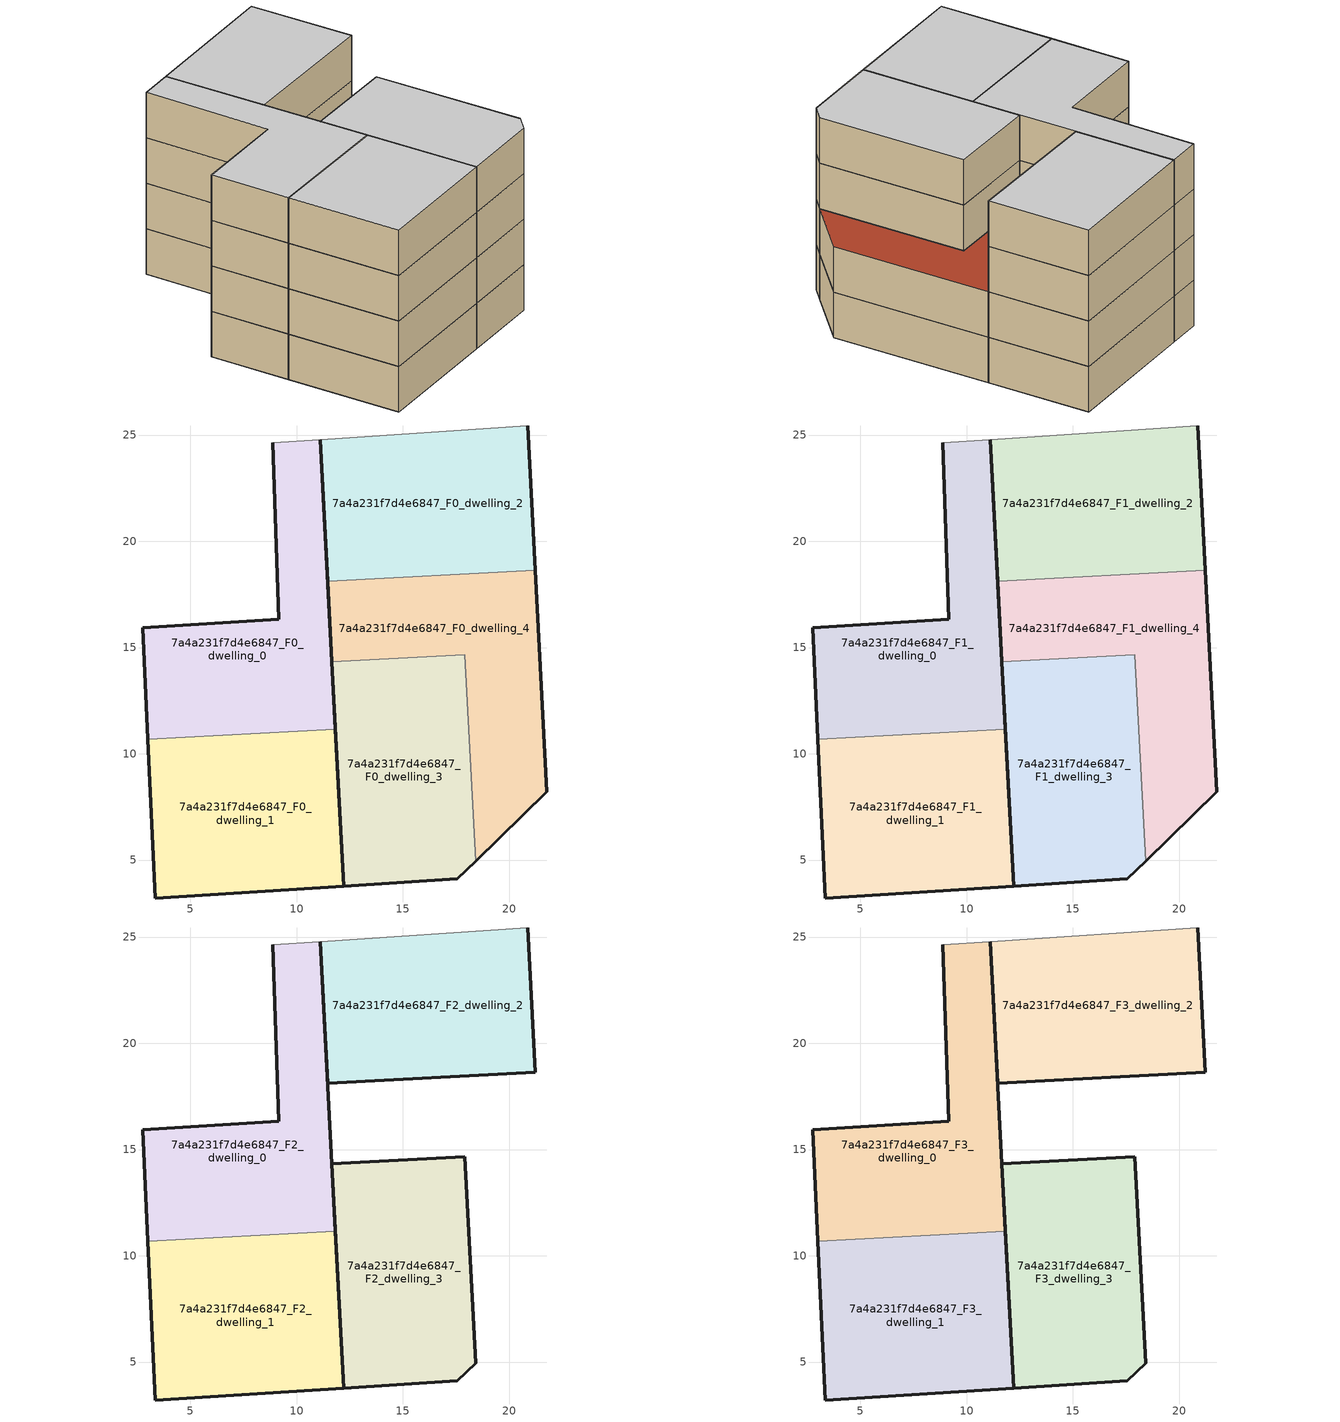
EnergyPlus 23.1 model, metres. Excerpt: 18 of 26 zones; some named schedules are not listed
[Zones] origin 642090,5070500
7a4a231f7d4e6847_F0_dwelling_0
 floor ground (EU_floor_Construction): 11.82,11.16 11.11,24.78 8.87,24.63 9.17,16.32 2.76,15.92 3.01,10.7 z0
 wall outside (EU_wall_Construction): 11.11,24.78 11.82,11.16 / 3.01,10.7 2.76,15.92 9.17,16.32 8.87,24.63 z0:3
 wall adiabatic (EU_wall_Construction): 8.87,24.63 11.11,24.78 z0:3
 wall to 7a4a231f7d4e6847_F0_dwelling_1 (EU_wall_Construction): 11.82,11.16 3.01,10.7 z0:3
7a4a231f7d4e6847_F0_dwelling_1
 floor ground (EU_floor_Construction): 12.21,3.78 11.82,11.16 3.01,10.7 3.36,3.22 z0
 wall outside (EU_wall_Construction): 11.82,11.16 12.21,3.78 3.36,3.22 3.01,10.7 z0:3
7a4a231f7d4e6847_F0_dwelling_2
 floor ground (EU_floor_Construction): 21.23,18.64 20.88,25.43 11.11,24.78 11.46,18.13 z0
 wall outside (EU_wall_Construction): 20.88,25.43 21.23,18.64 / 11.46,18.13 11.11,24.78 z0:3
 wall to 7a4a231f7d4e6847_F0_dwelling_4 (EU_wall_Construction): 21.23,18.64 11.46,18.13 z0:3
 wall adiabatic (EU_wall_Construction): 11.11,24.78 20.88,25.43 z0:3
7a4a231f7d4e6847_F0_dwelling_3
 floor ground (EU_floor_Construction): 17.57,4.11 18.43,4.95 17.92,14.67 11.66,14.34 12.21,3.78 z0
 wall outside (EU_wall_Construction): 18.43,4.95 17.57,4.11 12.21,3.78 11.66,14.34 z0:3
 wall to 7a4a231f7d4e6847_F0_dwelling_4 (EU_wall_Construction): 11.66,14.34 17.92,14.67 18.43,4.95 z0:3
7a4a231f7d4e6847_F0_dwelling_4
 floor ground (EU_floor_Construction): 21.77,8.21 21.23,18.64 11.46,18.13 11.66,14.34 17.92,14.67 18.43,4.95 z0
 wall outside (EU_wall_Construction): 21.23,18.64 21.77,8.21 18.43,4.95 / 11.66,14.34 11.46,18.13 z0:3
7a4a231f7d4e6847_F1_dwelling_0
 floor to 7a4a231f7d4e6847_F0_dwelling_0 (EU_floor_Construction): 11.82,11.16 11.11,24.78 8.87,24.63 9.17,16.32 2.76,15.92 3.01,10.7 z3
 wall outside (EU_wall_Construction): 11.11,24.78 11.82,11.16 / 3.01,10.7 2.76,15.92 9.17,16.32 8.87,24.63 z3:6
 wall adiabatic (EU_wall_Construction): 8.87,24.63 11.11,24.78 z3:6
 wall to 7a4a231f7d4e6847_F1_dwelling_1 (EU_wall_Construction): 11.82,11.16 3.01,10.7 z3:6
7a4a231f7d4e6847_F1_dwelling_1
 floor to 7a4a231f7d4e6847_F0_dwelling_1 (EU_floor_Construction): 12.21,3.78 11.82,11.16 3.01,10.7 3.36,3.22 z3
 wall outside (EU_wall_Construction): 11.82,11.16 12.21,3.78 3.36,3.22 3.01,10.7 z3:6
7a4a231f7d4e6847_F1_dwelling_2
 floor to 7a4a231f7d4e6847_F0_dwelling_2 (EU_floor_Construction): 21.23,18.64 20.88,25.43 11.11,24.78 11.46,18.13 z3
 wall outside (EU_wall_Construction): 20.88,25.43 21.23,18.64 / 11.46,18.13 11.11,24.78 z3:6
 wall to 7a4a231f7d4e6847_F1_dwelling_4 (EU_wall_Construction): 21.23,18.64 11.46,18.13 z3:6
 wall adiabatic (EU_wall_Construction): 11.11,24.78 20.88,25.43 z3:6
7a4a231f7d4e6847_F1_dwelling_3
 floor to 7a4a231f7d4e6847_F0_dwelling_3 (EU_floor_Construction): 17.57,4.11 18.43,4.95 17.92,14.67 11.66,14.34 12.21,3.78 z3
 wall outside (EU_wall_Construction): 18.43,4.95 17.57,4.11 12.21,3.78 11.66,14.34 z3:6
 wall to 7a4a231f7d4e6847_F1_dwelling_4 (EU_wall_Construction): 11.66,14.34 17.92,14.67 18.43,4.95 z3:6
7a4a231f7d4e6847_F1_dwelling_4
 floor to 7a4a231f7d4e6847_F0_dwelling_4 (EU_floor_Construction): 21.77,8.21 21.23,18.64 11.46,18.13 11.66,14.34 17.92,14.67 18.43,4.95 z3
 wall outside (EU_wall_Construction): 21.23,18.64 21.77,8.21 18.43,4.95 / 11.66,14.34 11.46,18.13 z3:6
 roof outside (EU_roof_Construction): 21.23,18.64 21.77,8.21 18.43,4.95 17.92,14.67 11.66,14.34 11.46,18.13 z6
7a4a231f7d4e6847_F2_dwelling_0
 floor to 7a4a231f7d4e6847_F1_dwelling_0 (EU_floor_Construction): 11.82,11.16 11.11,24.78 8.87,24.63 9.17,16.32 2.76,15.92 3.01,10.7 z6
 wall outside (EU_wall_Construction): 11.11,24.78 11.82,11.16 / 3.01,10.7 2.76,15.92 9.17,16.32 8.87,24.63 z6:9
 wall adiabatic (EU_wall_Construction): 8.87,24.63 11.11,24.78 z6:9
 wall to 7a4a231f7d4e6847_F2_dwelling_1 (EU_wall_Construction): 11.82,11.16 3.01,10.7 z6:9
7a4a231f7d4e6847_F2_dwelling_1
 floor to 7a4a231f7d4e6847_F1_dwelling_1 (EU_floor_Construction): 12.21,3.78 11.82,11.16 3.01,10.7 3.36,3.22 z6
 wall outside (EU_wall_Construction): 11.82,11.16 12.21,3.78 3.36,3.22 3.01,10.7 z6:9
7a4a231f7d4e6847_F2_dwelling_2
 floor to 7a4a231f7d4e6847_F1_dwelling_2 (EU_floor_Construction): 21.23,18.64 20.88,25.43 11.11,24.78 11.46,18.13 z6
 wall outside (EU_wall_Construction): 20.88,25.43 21.23,18.64 11.46,18.13 11.11,24.78 z6:9
 wall adiabatic (EU_wall_Construction): 11.11,24.78 20.88,25.43 z6:9
7a4a231f7d4e6847_F2_dwelling_3
 floor to 7a4a231f7d4e6847_F1_dwelling_3 (EU_floor_Construction): 17.57,4.11 18.43,4.95 17.92,14.67 11.66,14.34 12.21,3.78 z6
 wall outside (EU_wall_Construction): 17.57,4.11 12.21,3.78 11.66,14.34 17.92,14.67 18.43,4.95 17.57,4.11 z6:9
7a4a231f7d4e6847_F3_dwelling_0
 floor to 7a4a231f7d4e6847_F2_dwelling_0 (EU_floor_Construction): 11.82,11.16 11.11,24.78 8.87,24.63 9.17,16.32 2.76,15.92 3.01,10.7 z9
 wall outside (EU_wall_Construction): 11.11,24.78 11.82,11.16 / 3.01,10.7 2.76,15.92 9.17,16.32 8.87,24.63 z9:12
 wall adiabatic (EU_wall_Construction): 8.87,24.63 11.11,24.78 z9:12
 wall to 7a4a231f7d4e6847_F3_dwelling_1 (EU_wall_Construction): 11.82,11.16 3.01,10.7 z9:12
 ceiling to 7a4a231f7d4e6847_F4_dwelling_0 (EU_floor_Construction): 11.11,24.78 11.82,11.16 3.01,10.7 2.76,15.92 9.17,16.32 8.87,24.63 z12
7a4a231f7d4e6847_F3_dwelling_1
 floor to 7a4a231f7d4e6847_F2_dwelling_1 (EU_floor_Construction): 12.21,3.78 11.82,11.16 3.01,10.7 3.36,3.22 z9
 wall outside (EU_wall_Construction): 11.82,11.16 12.21,3.78 3.36,3.22 3.01,10.7 z9:12
 ceiling to 7a4a231f7d4e6847_F4_dwelling_1 (EU_floor_Construction): 11.82,11.16 12.21,3.78 3.36,3.22 3.01,10.7 z12
7a4a231f7d4e6847_F3_dwelling_2
 floor to 7a4a231f7d4e6847_F2_dwelling_2 (EU_floor_Construction): 21.23,18.64 20.88,25.43 11.11,24.78 11.46,18.13 z9
 wall outside (EU_wall_Construction): 20.88,25.43 21.23,18.64 11.46,18.13 11.11,24.78 z9:12
 wall adiabatic (EU_wall_Construction): 11.11,24.78 20.88,25.43 z9:12
 ceiling to 7a4a231f7d4e6847_F4_dwelling_2 (EU_floor_Construction): 20.88,25.43 21.23,18.64 11.46,18.13 11.11,24.78 z12
7a4a231f7d4e6847_F3_dwelling_3
 floor to 7a4a231f7d4e6847_F2_dwelling_3 (EU_floor_Construction): 17.57,4.11 18.43,4.95 17.92,14.67 11.66,14.34 12.21,3.78 z9
 wall outside (EU_wall_Construction): 17.57,4.11 12.21,3.78 11.66,14.34 17.92,14.67 18.43,4.95 17.57,4.11 z9:12
 ceiling to 7a4a231f7d4e6847_F4_dwelling_3 (EU_floor_Construction): 17.92,14.67 18.43,4.95 17.57,4.11 12.21,3.78 11.66,14.34 z12
[Building]
EU S2 Campaign: North Axis=0; Terrain=City; Solar Distribution=FullExterior
[Site:Location]
Lyon-Bron: Latitude=45.75; Longitude=5; Time Zone=1; Elevation=198
[SizingPeriod:WeatherFileDays]
AnnualSizingPeriod: Begin Month=1; Begin Day of Month=1; End Month=12; End Day of Month=31; Day of Week for Start Day=Monday; Use Weather File Daylight Saving Period=No; Use Weather File Rain and Snow Indicators=No
[MATERIAL]
EU_InternalMass_Material: Roughness=MediumRough; Thickness=0.1; Conductivity=1; Density=1800; Specific Heat=900; Thermal Absorptance=0.9; Solar Absorptance=0.7; Visible Absorptance=0.7
[MATERIAL:NOMASS] Roughness=MediumRough; Thermal Absorptance=0.9; Solar Absorptance=0.7; Visible Absorptance=0.7
Name | Thermal Resistance
EU_wall_NoMass | 1.15691
EU_roof_NoMass | 1.19505
EU_floor_NoMass | 1.78277
[CONSTRUCTION]
EU_wall_Construction: EU_wall_NoMass
EU_roof_Construction: EU_roof_NoMass
EU_floor_Construction: EU_floor_NoMass
EU_InternalMass_Construction: EU_InternalMass_Material
[ZONE] Type=1; Multiplier=1; Ceiling Height=autocalculate; Floor Area=autocalculate; Part of Total Floor Area=Yes
Name | Volume
7a4a231f7d4e6847_F0_dwelling_0; 7a4a231f7d4e6847_F1_dwelling_0; 7a4a231f7d4e6847_F2_dwelling_0; 7a4a231f7d4e6847_F3_dwelling_0 | 197.433
7a4a231f7d4e6847_F0_dwelling_1; 7a4a231f7d4e6847_F1_dwelling_1; 7a4a231f7d4e6847_F2_dwelling_1; 7a4a231f7d4e6847_F3_dwelling_1 | 197.45
7a4a231f7d4e6847_F0_dwelling_2; 7a4a231f7d4e6847_F1_dwelling_2; 7a4a231f7d4e6847_F2_dwelling_2; 7a4a231f7d4e6847_F3_dwelling_2; 7a4a231f7d4e6847_F0_dwelling_3; 7a4a231f7d4e6847_F1_dwelling_3; 7a4a231f7d4e6847_F2_dwelling_3; 7a4a231f7d4e6847_F3_dwelling_3 | 197.464
7a4a231f7d4e6847_F0_dwelling_4; 7a4a231f7d4e6847_F1_dwelling_4 | 197.447
[INTERNALMASS] Construction=EU_InternalMass_Construction
Name | Zone or ZoneList | Surface Area
7a4a231f7d4e6847_F0_dwelling_0_EU_InternalMass | 7a4a231f7d4e6847_F0_dwelling_0 | 65.8118
7a4a231f7d4e6847_F0_dwelling_1_EU_InternalMass | 7a4a231f7d4e6847_F0_dwelling_1 | 65.8177
7a4a231f7d4e6847_F0_dwelling_2_EU_InternalMass | 7a4a231f7d4e6847_F0_dwelling_2 | 65.822
7a4a231f7d4e6847_F0_dwelling_3_EU_InternalMass | 7a4a231f7d4e6847_F0_dwelling_3 | 65.821
7a4a231f7d4e6847_F0_dwelling_4_EU_InternalMass | 7a4a231f7d4e6847_F0_dwelling_4 | 65.8159
7a4a231f7d4e6847_F1_dwelling_0_EU_InternalMass | 7a4a231f7d4e6847_F1_dwelling_0 | 65.8118
7a4a231f7d4e6847_F1_dwelling_1_EU_InternalMass | 7a4a231f7d4e6847_F1_dwelling_1 | 65.8177
7a4a231f7d4e6847_F1_dwelling_2_EU_InternalMass | 7a4a231f7d4e6847_F1_dwelling_2 | 65.822
7a4a231f7d4e6847_F1_dwelling_3_EU_InternalMass | 7a4a231f7d4e6847_F1_dwelling_3 | 65.821
7a4a231f7d4e6847_F1_dwelling_4_EU_InternalMass | 7a4a231f7d4e6847_F1_dwelling_4 | 65.8159
7a4a231f7d4e6847_F2_dwelling_0_EU_InternalMass | 7a4a231f7d4e6847_F2_dwelling_0 | 82.2708
7a4a231f7d4e6847_F2_dwelling_1_EU_InternalMass | 7a4a231f7d4e6847_F2_dwelling_1 | 82.2774
7a4a231f7d4e6847_F2_dwelling_2_EU_InternalMass | 7a4a231f7d4e6847_F2_dwelling_2 | 82.2769
7a4a231f7d4e6847_F2_dwelling_3_EU_InternalMass | 7a4a231f7d4e6847_F2_dwelling_3 | 82.27
7a4a231f7d4e6847_F3_dwelling_0_EU_InternalMass | 7a4a231f7d4e6847_F3_dwelling_0 | 82.2708
7a4a231f7d4e6847_F3_dwelling_1_EU_InternalMass | 7a4a231f7d4e6847_F3_dwelling_1 | 82.2774
7a4a231f7d4e6847_F3_dwelling_2_EU_InternalMass | 7a4a231f7d4e6847_F3_dwelling_2 | 82.2769
7a4a231f7d4e6847_F3_dwelling_3_EU_InternalMass | 7a4a231f7d4e6847_F3_dwelling_3 | 82.27
[OTHEREQUIPMENT] Fuel Type=Electricity; Design Level Calculation Method=Watts/Area; Power per Zone Floor Area=1; Fraction Latent=0; Fraction Radiant=0; Fraction Lost=0; Carbon Dioxide Generation Rate=0; EndUse Subcategory=EU_Step8_InternalGains
Name | Zone or ZoneList or Space or SpaceList | Schedule
EU_Step8_InternalGain_7a4a231f7d4e6847_F0_dwelling_0_f000 | 7a4a231f7d4e6847_F0_dwelling_0 | EU_Step8_GainSchedule_7a4a231f7d4e6847_F0_dwelling_0_f000
EU_Step8_InternalGain_7a4a231f7d4e6847_F0_dwelling_1_f000 | 7a4a231f7d4e6847_F0_dwelling_1 | EU_Step8_GainSchedule_7a4a231f7d4e6847_F0_dwelling_1_f000
EU_Step8_InternalGain_7a4a231f7d4e6847_F0_dwelling_2_f000 | 7a4a231f7d4e6847_F0_dwelling_2 | EU_Step8_GainSchedule_7a4a231f7d4e6847_F0_dwelling_2_f000
EU_Step8_InternalGain_7a4a231f7d4e6847_F0_dwelling_3_f000 | 7a4a231f7d4e6847_F0_dwelling_3 | EU_Step8_GainSchedule_7a4a231f7d4e6847_F0_dwelling_3_f000
EU_Step8_InternalGain_7a4a231f7d4e6847_F0_dwelling_4_f000 | 7a4a231f7d4e6847_F0_dwelling_4 | EU_Step8_GainSchedule_7a4a231f7d4e6847_F0_dwelling_4_f000
EU_Step8_InternalGain_7a4a231f7d4e6847_F1_dwelling_0_f000 | 7a4a231f7d4e6847_F1_dwelling_0 | EU_Step8_GainSchedule_7a4a231f7d4e6847_F1_dwelling_0_f000
EU_Step8_InternalGain_7a4a231f7d4e6847_F1_dwelling_1_f000 | 7a4a231f7d4e6847_F1_dwelling_1 | EU_Step8_GainSchedule_7a4a231f7d4e6847_F1_dwelling_1_f000
EU_Step8_InternalGain_7a4a231f7d4e6847_F1_dwelling_2_f000 | 7a4a231f7d4e6847_F1_dwelling_2 | EU_Step8_GainSchedule_7a4a231f7d4e6847_F1_dwelling_2_f000
EU_Step8_InternalGain_7a4a231f7d4e6847_F1_dwelling_3_f000 | 7a4a231f7d4e6847_F1_dwelling_3 | EU_Step8_GainSchedule_7a4a231f7d4e6847_F1_dwelling_3_f000
EU_Step8_InternalGain_7a4a231f7d4e6847_F1_dwelling_4_f000 | 7a4a231f7d4e6847_F1_dwelling_4 | EU_Step8_GainSchedule_7a4a231f7d4e6847_F1_dwelling_4_f000
EU_Step8_InternalGain_7a4a231f7d4e6847_F2_dwelling_0_f000 | 7a4a231f7d4e6847_F2_dwelling_0 | EU_Step8_GainSchedule_7a4a231f7d4e6847_F2_dwelling_0_f000
EU_Step8_InternalGain_7a4a231f7d4e6847_F2_dwelling_1_f000 | 7a4a231f7d4e6847_F2_dwelling_1 | EU_Step8_GainSchedule_7a4a231f7d4e6847_F2_dwelling_1_f000
EU_Step8_InternalGain_7a4a231f7d4e6847_F2_dwelling_2_f000 | 7a4a231f7d4e6847_F2_dwelling_2 | EU_Step8_GainSchedule_7a4a231f7d4e6847_F2_dwelling_2_f000
EU_Step8_InternalGain_7a4a231f7d4e6847_F2_dwelling_3_f000 | 7a4a231f7d4e6847_F2_dwelling_3 | EU_Step8_GainSchedule_7a4a231f7d4e6847_F2_dwelling_3_f000
EU_Step8_InternalGain_7a4a231f7d4e6847_F3_dwelling_0_f000 | 7a4a231f7d4e6847_F3_dwelling_0 | EU_Step8_GainSchedule_7a4a231f7d4e6847_F3_dwelling_0_f000
EU_Step8_InternalGain_7a4a231f7d4e6847_F3_dwelling_1_f000 | 7a4a231f7d4e6847_F3_dwelling_1 | EU_Step8_GainSchedule_7a4a231f7d4e6847_F3_dwelling_1_f000
EU_Step8_InternalGain_7a4a231f7d4e6847_F3_dwelling_2_f000 | 7a4a231f7d4e6847_F3_dwelling_2 | EU_Step8_GainSchedule_7a4a231f7d4e6847_F3_dwelling_2_f000
EU_Step8_InternalGain_7a4a231f7d4e6847_F3_dwelling_3_f000 | 7a4a231f7d4e6847_F3_dwelling_3 | EU_Step8_GainSchedule_7a4a231f7d4e6847_F3_dwelling_3_f000
[ZONEVENTILATION:DESIGNFLOWRATE] Schedule=EU_AlwaysOn; Design Flow Rate Calculation Method=AirChanges/Hour; Air Changes per Hour=0.551728; Ventilation Type=Natural; Fan Pressure Rise=0; Fan Total Efficiency=1; Constant Term Coefficient=1; Temperature Term Coefficient=0; Velocity Term Coefficient=0; Velocity Squared Term Coefficient=0; Minimum Indoor Temperature=-100; Maximum Indoor Temperature=100; Delta Temperature=-100; Minimum Outdoor Temperature=-100; Maximum Outdoor Temperature=100; Maximum Wind Speed=40
Name | Zone or ZoneList or Space or SpaceList
EU_ConstantAir_7a4a231f7d4e6847_F0_dwelling_0 | 7a4a231f7d4e6847_F0_dwelling_0
EU_ConstantAir_7a4a231f7d4e6847_F0_dwelling_1 | 7a4a231f7d4e6847_F0_dwelling_1
EU_ConstantAir_7a4a231f7d4e6847_F0_dwelling_2 | 7a4a231f7d4e6847_F0_dwelling_2
EU_ConstantAir_7a4a231f7d4e6847_F0_dwelling_3 | 7a4a231f7d4e6847_F0_dwelling_3
EU_ConstantAir_7a4a231f7d4e6847_F0_dwelling_4 | 7a4a231f7d4e6847_F0_dwelling_4
EU_ConstantAir_7a4a231f7d4e6847_F1_dwelling_0 | 7a4a231f7d4e6847_F1_dwelling_0
EU_ConstantAir_7a4a231f7d4e6847_F1_dwelling_1 | 7a4a231f7d4e6847_F1_dwelling_1
EU_ConstantAir_7a4a231f7d4e6847_F1_dwelling_2 | 7a4a231f7d4e6847_F1_dwelling_2
EU_ConstantAir_7a4a231f7d4e6847_F1_dwelling_3 | 7a4a231f7d4e6847_F1_dwelling_3
EU_ConstantAir_7a4a231f7d4e6847_F1_dwelling_4 | 7a4a231f7d4e6847_F1_dwelling_4
EU_ConstantAir_7a4a231f7d4e6847_F2_dwelling_0 | 7a4a231f7d4e6847_F2_dwelling_0
EU_ConstantAir_7a4a231f7d4e6847_F2_dwelling_1 | 7a4a231f7d4e6847_F2_dwelling_1
EU_ConstantAir_7a4a231f7d4e6847_F2_dwelling_2 | 7a4a231f7d4e6847_F2_dwelling_2
EU_ConstantAir_7a4a231f7d4e6847_F2_dwelling_3 | 7a4a231f7d4e6847_F2_dwelling_3
EU_ConstantAir_7a4a231f7d4e6847_F3_dwelling_0 | 7a4a231f7d4e6847_F3_dwelling_0
EU_ConstantAir_7a4a231f7d4e6847_F3_dwelling_1 | 7a4a231f7d4e6847_F3_dwelling_1
EU_ConstantAir_7a4a231f7d4e6847_F3_dwelling_2 | 7a4a231f7d4e6847_F3_dwelling_2
EU_ConstantAir_7a4a231f7d4e6847_F3_dwelling_3 | 7a4a231f7d4e6847_F3_dwelling_3
[HVACTEMPLATE:THERMOSTAT] Constant Heating Setpoint=20; Constant Cooling Setpoint=50
EU_HeatOnly_7a4a231f7d4e6847_F0_dwelling_0; EU_HeatOnly_7a4a231f7d4e6847_F0_dwelling_1; EU_HeatOnly_7a4a231f7d4e6847_F0_dwelling_2; EU_HeatOnly_7a4a231f7d4e6847_F0_dwelling_3; EU_HeatOnly_7a4a231f7d4e6847_F0_dwelling_4; EU_HeatOnly_7a4a231f7d4e6847_F1_dwelling_0; EU_HeatOnly_7a4a231f7d4e6847_F1_dwelling_1; EU_HeatOnly_7a4a231f7d4e6847_F1_dwelling_2; EU_HeatOnly_7a4a231f7d4e6847_F1_dwelling_3; EU_HeatOnly_7a4a231f7d4e6847_F1_dwelling_4; EU_HeatOnly_7a4a231f7d4e6847_F2_dwelling_0; EU_HeatOnly_7a4a231f7d4e6847_F2_dwelling_1; EU_HeatOnly_7a4a231f7d4e6847_F2_dwelling_2; EU_HeatOnly_7a4a231f7d4e6847_F2_dwelling_3; EU_HeatOnly_7a4a231f7d4e6847_F3_dwelling_0; EU_HeatOnly_7a4a231f7d4e6847_F3_dwelling_1; EU_HeatOnly_7a4a231f7d4e6847_F3_dwelling_2; EU_HeatOnly_7a4a231f7d4e6847_F3_dwelling_3; EU_HeatOnly_7a4a231f7d4e6847_F4_dwelling_0; EU_HeatOnly_7a4a231f7d4e6847_F4_dwelling_1
